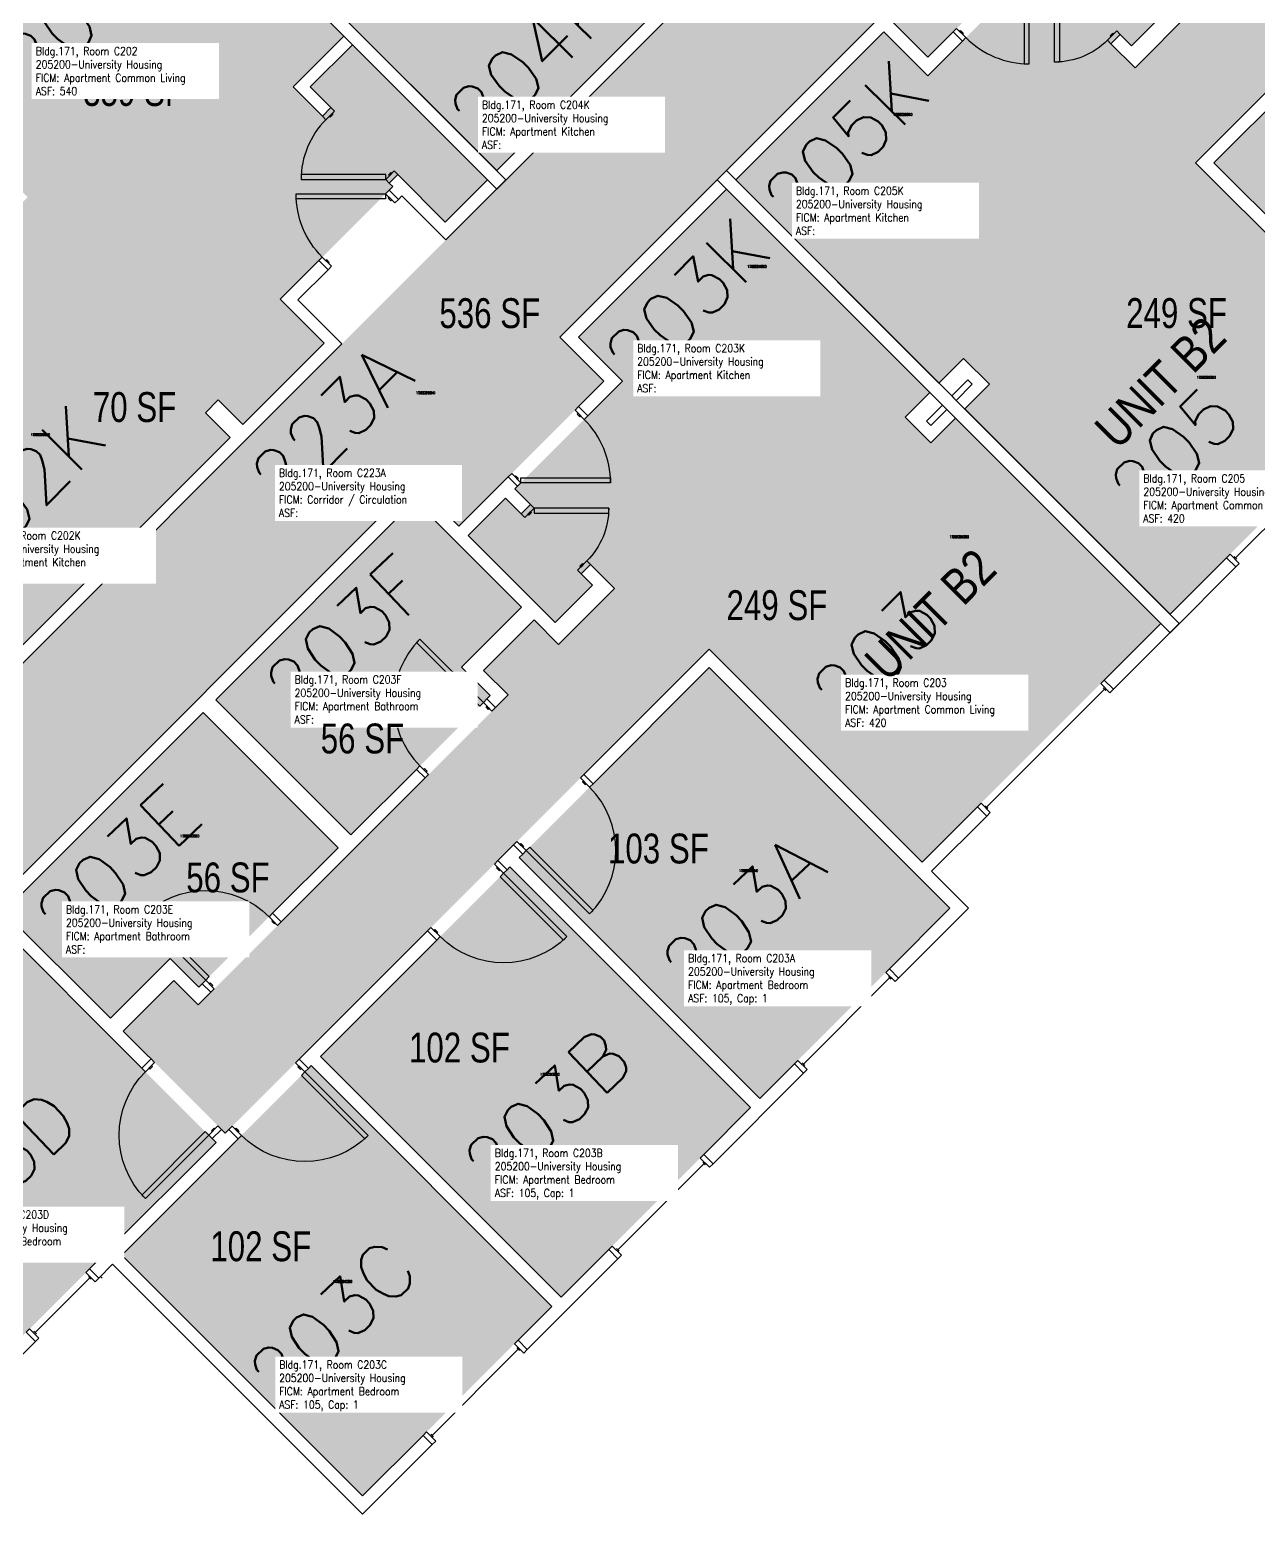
# Model space of a CAD drawing. Header units: inches. Extents: x 56 to 3925, y -1092 to 1472.
# Drawn here: x 675 to 1169, y 138 to 735 of the extents above; entities that cross this region are included whole.
import ezdxf
from ezdxf.enums import TextEntityAlignment as Align

# ---------------------------------------------------------------- set-up
doc = ezdxf.new("R2010")
doc.units = ezdxf.units.IN
doc.header["$LTSCALE"] = 48
doc.header["$MEASUREMENT"] = 0
for name, color, linetype in [('A-DOOR', 2, 'Continuous'), ('A-GLAZ', 1, 'Continuous'), ('A-IDEN-RNUM', 7, 'Continuous'), ('A-IDEN-SNUM', 4, 'Continuous'), ('A-IDEN-VNUM', 4, 'Continuous'), ('A-MISC', 1, 'Continuous'), ('A-WALL', 5, 'Continuous'), ('AREA-TEXT', 3, 'Continuous'), ('Rooms-Category-Color', 7, 'Continuous'), ('Rooms-College-Color', 7, 'Continuous'), ('Rooms-Department-Color', 7, 'Continuous'), ('Rooms-Division-Color', 7, 'Continuous'), ('Rooms-Information', 7, 'Continuous')]:
    doc.layers.add(name, color=color, linetype=linetype)
doc.styles.add('AREA', font='arial.ttf', dxfattribs={"width": 0.75, "height": 12})
doc.styles.add('ROOMSNUMBER', font='txt.shx', dxfattribs={"height": 0.03})
doc.styles.add('ROOMVNUMBER', font='simplex.shx', dxfattribs={"width": 0.85})
doc.styles.get("Standard").update_dxf_attribs({"font": 'ARIALN.TTF'})

msp = doc.modelspace()

# ---------------------------------------------------------------- hatches: boundary and pattern name
h = msp.add_hatch()
h.set_pattern_fill('ANSI31', color=256, style=0)
h.set_pattern_definition([(360, (988.19222, -209.62814), (-3e-14, -0.125), [])])
h.paths.add_polyline_path([(809.66, 437.67), (851.19, 479.2), (844.68, 485.72), (803.15, 444.18)], flags=9)
at = {"layer": 'Rooms-Category-Color', "true_color": 0xadadad}
msp.add_hatch(color=253, dxfattribs=at).paths.add_polyline_path([(569.68, 292.65), (829.92, 552.89), (847.6, 535.21), (905.81, 593.42), (888.13, 611.1), (1018.27, 741.23), (1035.94, 723.55), (1094.16, 781.77), (1076.48, 799.44), (1290.58, 1013.54), (1248.16, 1055.96), (385.23, 193.02), (427.66, 150.59), (448.16, 171.1), (447.71, 171.55), (568.89, 292.74), (569.33, 292.29)])
at = {"layer": 'Rooms-Category-Color', "true_color": 0x728ef3}
for points in [[(1050.78, 582.3), (1110.28, 641.79), (1035.94, 716.13), (1079.17, 759.35), (1085.5, 753.02), (1089.21, 756.73), (1082.88, 763.06), (1097.87, 778.05), (1132.78, 743.14), (1117.79, 728.15), (1113.25, 732.69), (1109.54, 728.98), (1119.21, 719.31), (1141.62, 741.73), (1131.81, 751.54), (1152.14, 771.87), (1161.95, 762.05), (1286.42, 886.53), (1276.61, 896.34), (1296.94, 916.67), (1337.95, 875.66), (1143.5, 681.2), (1229.06, 595.64), (1133.25, 499.83)], [(400.07, 393.15), (674.33, 667.41), (588.77, 752.97), (684.59, 848.79), (801.35, 732.03), (780.95, 711.63), (792.71, 699.87), (796.16, 703.32), (787.85, 711.63), (804.8, 728.58), (859.07, 674.31), (842.12, 657.36), (823.03, 676.45), (819.58, 673), (820.99, 671.59), (775.74, 626.34), (793.42, 608.66), (760.75, 575.99), (750.85, 585.89), (745.72, 580.76), (703.04, 623.45), (623.76, 544.16), (618.63, 549.29), (597.68, 528.34), (607.48, 518.54), (586.89, 497.94), (579.82, 505.01), (454.6, 379.8), (461.67, 372.73), (441.08, 352.13)], [(922.28, 737.52), (830.26, 829.53), (780.67, 779.93), (791.01, 769.59), (781.11, 759.69), (862.78, 678.02)], [(1323.99, 660.87), (1247.62, 584.51), (1150.92, 681.2), (1227.29, 757.57)], [(1018.27, 733.81), (1110.28, 641.79), (1060.68, 592.2), (1050.34, 602.54), (1040.44, 592.64), (958.77, 674.31)], [(895.56, 611.1), (987.57, 519.09), (1037.17, 568.68), (1026.83, 579.03), (1036.73, 588.93), (955.06, 670.6)], [(755.62, 570.86), (659.1, 474.34), (606.52, 526.93), (703.04, 623.45)], [(1047.07, 578.58), (987.57, 519.09), (913.24, 593.42), (870.01, 550.2), (876.34, 543.87), (872.63, 540.16), (866.3, 546.49), (851.31, 531.5), (886.22, 496.58), (901.21, 511.57), (896.67, 516.12), (900.38, 519.83), (910.05, 510.16), (887.64, 487.74), (877.83, 497.55), (857.5, 477.23), (867.31, 467.41), (742.84, 342.94), (733.02, 352.75), (712.7, 332.42), (753.71, 291.41), (948.16, 485.86), (1033.72, 400.3), (1129.53, 496.12)], [(749.92, 465.46), (829.92, 545.46), (872.7, 502.68), (848.66, 478.64), (860.15, 467.15), (804.19, 411.19)], [(968.49, 305.38), (1044.86, 381.74), (948.16, 478.44), (871.79, 402.07)], [(743.1, 350.1), (799.06, 406.06), (744.79, 460.33), (664.79, 380.33), (707.57, 337.55), (731.61, 361.59)], [(888.68, 225.56), (964.78, 301.66), (868.08, 398.36), (791.98, 322.26)], [(577.11, 292.65), (666.03, 203.73), (750, 287.7), (661.08, 376.62)], [(884.96, 221.85), (808.86, 145.75), (712.16, 242.44), (788.27, 318.55)]]:
    msp.add_hatch(color=171, dxfattribs=at).paths.add_polyline_path(points)
at = {"layer": 'Rooms-College-Color', "true_color": 0xadadad}
for points in [[(569.68, 292.65), (829.92, 552.89), (847.6, 535.21), (905.81, 593.42), (888.13, 611.1), (1018.27, 741.23), (1035.94, 723.55), (1094.16, 781.77), (1076.48, 799.44), (1290.58, 1013.54), (1248.16, 1055.96), (385.23, 193.02), (427.66, 150.59), (448.16, 171.1), (447.71, 171.55), (568.89, 292.74), (569.33, 292.29)], [(1050.78, 582.3), (1110.28, 641.79), (1035.94, 716.13), (1079.17, 759.35), (1085.5, 753.02), (1089.21, 756.73), (1082.88, 763.06), (1097.87, 778.05), (1132.78, 743.14), (1117.79, 728.15), (1113.25, 732.69), (1109.54, 728.98), (1119.21, 719.31), (1141.62, 741.73), (1131.81, 751.54), (1152.14, 771.87), (1161.95, 762.05), (1286.42, 886.53), (1276.61, 896.34), (1296.94, 916.67), (1337.95, 875.66), (1143.5, 681.2), (1229.06, 595.64), (1133.25, 499.83)], [(400.07, 393.15), (674.33, 667.41), (588.77, 752.97), (684.59, 848.79), (801.35, 732.03), (780.95, 711.63), (792.71, 699.87), (796.16, 703.32), (787.85, 711.63), (804.8, 728.58), (859.07, 674.31), (842.12, 657.36), (823.03, 676.45), (819.58, 673), (820.99, 671.59), (775.74, 626.34), (793.42, 608.66), (760.75, 575.99), (750.85, 585.89), (745.72, 580.76), (703.04, 623.45), (623.76, 544.16), (618.63, 549.29), (597.68, 528.34), (607.48, 518.54), (586.89, 497.94), (579.82, 505.01), (454.6, 379.8), (461.67, 372.73), (441.08, 352.13)], [(922.28, 737.52), (830.26, 829.53), (780.67, 779.93), (791.01, 769.59), (781.11, 759.69), (862.78, 678.02)], [(1323.99, 660.87), (1247.62, 584.51), (1150.92, 681.2), (1227.29, 757.57)], [(1018.27, 733.81), (1110.28, 641.79), (1060.68, 592.2), (1050.34, 602.54), (1040.44, 592.64), (958.77, 674.31)], [(895.56, 611.1), (987.57, 519.09), (1037.17, 568.68), (1026.83, 579.03), (1036.73, 588.93), (955.06, 670.6)], [(755.62, 570.86), (659.1, 474.34), (606.52, 526.93), (703.04, 623.45)], [(1047.07, 578.58), (987.57, 519.09), (913.24, 593.42), (870.01, 550.2), (876.34, 543.87), (872.63, 540.16), (866.3, 546.49), (851.31, 531.5), (886.22, 496.58), (901.21, 511.57), (896.67, 516.12), (900.38, 519.83), (910.05, 510.16), (887.64, 487.74), (877.83, 497.55), (857.5, 477.23), (867.31, 467.41), (742.84, 342.94), (733.02, 352.75), (712.7, 332.42), (753.71, 291.41), (948.16, 485.86), (1033.72, 400.3), (1129.53, 496.12)], [(749.92, 465.46), (829.92, 545.46), (872.7, 502.68), (848.66, 478.64), (860.15, 467.15), (804.19, 411.19)], [(968.49, 305.38), (1044.86, 381.74), (948.16, 478.44), (871.79, 402.07)], [(743.1, 350.1), (799.06, 406.06), (744.79, 460.33), (664.79, 380.33), (707.57, 337.55), (731.61, 361.59)], [(888.68, 225.56), (964.78, 301.66), (868.08, 398.36), (791.98, 322.26)], [(577.11, 292.65), (666.03, 203.73), (750, 287.7), (661.08, 376.62)], [(884.96, 221.85), (808.86, 145.75), (712.16, 242.44), (788.27, 318.55)]]:
    msp.add_hatch(color=253, dxfattribs=at).paths.add_polyline_path(points)
at = {"layer": 'Rooms-Department-Color', "true_color": 0xacacac}
msp.add_hatch(color=253, dxfattribs=at).paths.add_polyline_path([(569.68, 292.65), (829.92, 552.89), (847.6, 535.21), (905.81, 593.42), (888.13, 611.1), (1018.27, 741.23), (1035.94, 723.55), (1094.16, 781.77), (1076.48, 799.44), (1290.58, 1013.54), (1248.16, 1055.96), (385.23, 193.02), (427.66, 150.59), (448.16, 171.1), (447.71, 171.55), (568.89, 292.74), (569.33, 292.29)])
at = {"layer": 'Rooms-Department-Color', "true_color": 0x604aed}
for points in [[(1050.78, 582.3), (1110.28, 641.79), (1035.94, 716.13), (1079.17, 759.35), (1085.5, 753.02), (1089.21, 756.73), (1082.88, 763.06), (1097.87, 778.05), (1132.78, 743.14), (1117.79, 728.15), (1113.25, 732.69), (1109.54, 728.98), (1119.21, 719.31), (1141.62, 741.73), (1131.81, 751.54), (1152.14, 771.87), (1161.95, 762.05), (1286.42, 886.53), (1276.61, 896.34), (1296.94, 916.67), (1337.95, 875.66), (1143.5, 681.2), (1229.06, 595.64), (1133.25, 499.83)], [(400.07, 393.15), (674.33, 667.41), (588.77, 752.97), (684.59, 848.79), (801.35, 732.03), (780.95, 711.63), (792.71, 699.87), (796.16, 703.32), (787.85, 711.63), (804.8, 728.58), (859.07, 674.31), (842.12, 657.36), (823.03, 676.45), (819.58, 673), (820.99, 671.59), (775.74, 626.34), (793.42, 608.66), (760.75, 575.99), (750.85, 585.89), (745.72, 580.76), (703.04, 623.45), (623.76, 544.16), (618.63, 549.29), (597.68, 528.34), (607.48, 518.54), (586.89, 497.94), (579.82, 505.01), (454.6, 379.8), (461.67, 372.73), (441.08, 352.13)], [(922.28, 737.52), (830.26, 829.53), (780.67, 779.93), (791.01, 769.59), (781.11, 759.69), (862.78, 678.02)], [(1323.99, 660.87), (1247.62, 584.51), (1150.92, 681.2), (1227.29, 757.57)], [(1018.27, 733.81), (1110.28, 641.79), (1060.68, 592.2), (1050.34, 602.54), (1040.44, 592.64), (958.77, 674.31)], [(895.56, 611.1), (987.57, 519.09), (1037.17, 568.68), (1026.83, 579.03), (1036.73, 588.93), (955.06, 670.6)], [(755.62, 570.86), (659.1, 474.34), (606.52, 526.93), (703.04, 623.45)], [(1047.07, 578.58), (987.57, 519.09), (913.24, 593.42), (870.01, 550.2), (876.34, 543.87), (872.63, 540.16), (866.3, 546.49), (851.31, 531.5), (886.22, 496.58), (901.21, 511.57), (896.67, 516.12), (900.38, 519.83), (910.05, 510.16), (887.64, 487.74), (877.83, 497.55), (857.5, 477.23), (867.31, 467.41), (742.84, 342.94), (733.02, 352.75), (712.7, 332.42), (753.71, 291.41), (948.16, 485.86), (1033.72, 400.3), (1129.53, 496.12)], [(749.92, 465.46), (829.92, 545.46), (872.7, 502.68), (848.66, 478.64), (860.15, 467.15), (804.19, 411.19)], [(968.49, 305.38), (1044.86, 381.74), (948.16, 478.44), (871.79, 402.07)], [(743.1, 350.1), (799.06, 406.06), (744.79, 460.33), (664.79, 380.33), (707.57, 337.55), (731.61, 361.59)], [(888.68, 225.56), (964.78, 301.66), (868.08, 398.36), (791.98, 322.26)], [(577.11, 292.65), (666.03, 203.73), (750, 287.7), (661.08, 376.62)], [(884.96, 221.85), (808.86, 145.75), (712.16, 242.44), (788.27, 318.55)]]:
    msp.add_hatch(color=173, dxfattribs=at).paths.add_polyline_path(points)
at = {"layer": 'Rooms-Division-Color', "true_color": 0xadadad}
msp.add_hatch(color=253, dxfattribs=at).paths.add_polyline_path([(569.68, 292.65), (829.92, 552.89), (847.6, 535.21), (905.81, 593.42), (888.13, 611.1), (1018.27, 741.23), (1035.94, 723.55), (1094.16, 781.77), (1076.48, 799.44), (1290.58, 1013.54), (1248.16, 1055.96), (385.23, 193.02), (427.66, 150.59), (448.16, 171.1), (447.71, 171.55), (568.89, 292.74), (569.33, 292.29)])
at = {"layer": 'Rooms-Division-Color', "true_color": 0x604aed}
for points in [[(1050.78, 582.3), (1110.28, 641.79), (1035.94, 716.13), (1079.17, 759.35), (1085.5, 753.02), (1089.21, 756.73), (1082.88, 763.06), (1097.87, 778.05), (1132.78, 743.14), (1117.79, 728.15), (1113.25, 732.69), (1109.54, 728.98), (1119.21, 719.31), (1141.62, 741.73), (1131.81, 751.54), (1152.14, 771.87), (1161.95, 762.05), (1286.42, 886.53), (1276.61, 896.34), (1296.94, 916.67), (1337.95, 875.66), (1143.5, 681.2), (1229.06, 595.64), (1133.25, 499.83)], [(400.07, 393.15), (674.33, 667.41), (588.77, 752.97), (684.59, 848.79), (801.35, 732.03), (780.95, 711.63), (792.71, 699.87), (796.16, 703.32), (787.85, 711.63), (804.8, 728.58), (859.07, 674.31), (842.12, 657.36), (823.03, 676.45), (819.58, 673), (820.99, 671.59), (775.74, 626.34), (793.42, 608.66), (760.75, 575.99), (750.85, 585.89), (745.72, 580.76), (703.04, 623.45), (623.76, 544.16), (618.63, 549.29), (597.68, 528.34), (607.48, 518.54), (586.89, 497.94), (579.82, 505.01), (454.6, 379.8), (461.67, 372.73), (441.08, 352.13)], [(922.28, 737.52), (830.26, 829.53), (780.67, 779.93), (791.01, 769.59), (781.11, 759.69), (862.78, 678.02)], [(1323.99, 660.87), (1247.62, 584.51), (1150.92, 681.2), (1227.29, 757.57)], [(1018.27, 733.81), (1110.28, 641.79), (1060.68, 592.2), (1050.34, 602.54), (1040.44, 592.64), (958.77, 674.31)], [(895.56, 611.1), (987.57, 519.09), (1037.17, 568.68), (1026.83, 579.03), (1036.73, 588.93), (955.06, 670.6)], [(755.62, 570.86), (659.1, 474.34), (606.52, 526.93), (703.04, 623.45)], [(1047.07, 578.58), (987.57, 519.09), (913.24, 593.42), (870.01, 550.2), (876.34, 543.87), (872.63, 540.16), (866.3, 546.49), (851.31, 531.5), (886.22, 496.58), (901.21, 511.57), (896.67, 516.12), (900.38, 519.83), (910.05, 510.16), (887.64, 487.74), (877.83, 497.55), (857.5, 477.23), (867.31, 467.41), (742.84, 342.94), (733.02, 352.75), (712.7, 332.42), (753.71, 291.41), (948.16, 485.86), (1033.72, 400.3), (1129.53, 496.12)], [(749.92, 465.46), (829.92, 545.46), (872.7, 502.68), (848.66, 478.64), (860.15, 467.15), (804.19, 411.19)], [(968.49, 305.38), (1044.86, 381.74), (948.16, 478.44), (871.79, 402.07)], [(743.1, 350.1), (799.06, 406.06), (744.79, 460.33), (664.79, 380.33), (707.57, 337.55), (731.61, 361.59)], [(888.68, 225.56), (964.78, 301.66), (868.08, 398.36), (791.98, 322.26)], [(577.11, 292.65), (666.03, 203.73), (750, 287.7), (661.08, 376.62)], [(884.96, 221.85), (808.86, 145.75), (712.16, 242.44), (788.27, 318.55)]]:
    msp.add_hatch(color=173, dxfattribs=at).paths.add_polyline_path(points)

# ---------------------------------------------------------------- linework, layer by layer
at = {"layer": 'A-DOOR'}
for points in [[(1076.7, 756.88), (1074.7, 756.88), (1074.7, 720.88), (1076.7, 720.88)], [(1086.91, 751.61), (1088.91, 751.61), (1088.91, 721.61), (1086.91, 721.61)], [(1047.53, 735.14), (1046.12, 733.73), (1049.83, 730.01), (1051.24, 731.43)], [(1048.77, 733.9), (1049.12, 734.26), (1050.18, 733.2), (1049.83, 732.84)], [(1111.83, 734.11), (1113.25, 732.69), (1109.54, 728.98), (1108.12, 730.39)], [(1110.6, 732.87), (1110.24, 733.22), (1109.18, 732.16), (1109.54, 731.81)], [(797.57, 701.91), (796.16, 703.32), (792.71, 699.87), (794.12, 698.46)], [(796.6, 700.94), (796.95, 700.58), (795.89, 699.52), (795.54, 699.87)], [(818.16, 674.42), (818.16, 676.42), (784.16, 676.42), (784.16, 674.42)], [(821.61, 677.87), (823.03, 676.45), (819.58, 673), (818.16, 674.42)], [(820.64, 676.89), (820.29, 677.25), (819.23, 676.19), (819.58, 675.83)], [(818.15, 668.74), (818.15, 666.74), (782.15, 666.74), (782.15, 668.74)], [(821.86, 665.03), (823.27, 666.45), (819.56, 670.16), (818.15, 668.74)], [(820.62, 666.27), (820.27, 665.91), (819.21, 666.98), (819.56, 667.33)], [(796.4, 639.58), (794.99, 638.16), (791.28, 641.87), (792.69, 643.29)], [(795.16, 640.81), (795.52, 641.17), (794.46, 642.23), (794.1, 641.87)], [(894.22, 581.83), (895.64, 583.25), (899.35, 579.53), (897.94, 578.12)], [(895.46, 580.59), (895.11, 580.24), (896.17, 579.18), (896.52, 579.53)], [(868.77, 556.38), (867.35, 554.96), (871.07, 551.25), (872.48, 552.66)], [(870, 555.14), (870.36, 555.49), (871.42, 554.43), (871.07, 554.08)], [(872.48, 552.66), (872.48, 554.66), (908.48, 554.66), (908.48, 552.66)], [(874.04, 538.74), (872.63, 540.16), (876.34, 543.87), (877.76, 542.46)], [(875.28, 539.98), (875.64, 539.63), (876.7, 540.69), (876.34, 541.04)], [(877.76, 542.46), (877.76, 540.46), (907.76, 540.46), (907.76, 542.46)], [(895.26, 517.53), (896.67, 516.12), (900.38, 519.83), (898.97, 521.24)], [(896.49, 518.77), (896.14, 519.12), (897.2, 520.18), (897.56, 519.83)], [(857.4, 464.4), (855.98, 462.98), (830.53, 488.44), (831.94, 489.85)], [(860.85, 460.95), (862.26, 462.36), (858.81, 465.81), (857.4, 464.4)], [(859.87, 461.92), (859.52, 461.57), (858.46, 462.63), (858.81, 462.98)], [(835.39, 435.49), (833.98, 434.08), (830.53, 437.53), (831.94, 438.94)], [(834.42, 436.47), (834.77, 436.82), (833.71, 437.88), (833.36, 437.53)], [(896.37, 434.07), (897.78, 435.48), (901.49, 431.77), (900.08, 430.36)], [(897.6, 432.83), (897.25, 432.48), (898.31, 431.42), (898.66, 431.77)], [(870.91, 408.61), (869.5, 407.2), (873.21, 403.49), (874.62, 404.9)], [(872.15, 407.38), (872.5, 407.73), (873.56, 406.67), (873.21, 406.31)], [(874.62, 404.9), (876.04, 406.31), (901.49, 380.86), (900.08, 379.44)], [(861.81, 399.51), (863.22, 400.92), (866.93, 397.21), (865.52, 395.8)], [(863.04, 398.27), (862.69, 397.92), (863.75, 396.86), (864.1, 397.21)], [(865.52, 395.8), (864.1, 394.38), (889.56, 368.93), (890.97, 370.34)], [(745.85, 352.85), (747.27, 354.27), (721.81, 379.72), (720.4, 378.31)], [(774.76, 374.86), (776.17, 376.27), (772.72, 379.72), (771.31, 378.31)], [(773.78, 375.83), (773.43, 375.48), (772.37, 376.54), (772.72, 376.89)], [(836.35, 374.05), (834.94, 372.64), (838.65, 368.93), (840.06, 370.34)], [(837.59, 372.82), (837.94, 373.17), (839, 372.11), (838.65, 371.76)], [(749.3, 349.4), (747.89, 347.99), (744.44, 351.44), (745.85, 352.85)], [(748.33, 350.38), (748.68, 350.73), (747.62, 351.79), (747.27, 351.44)], [(725.34, 319.78), (723.92, 321.2), (720.21, 317.48), (721.62, 316.07)], [(724.1, 318.54), (724.45, 318.19), (723.39, 317.13), (723.04, 317.48)], [(781.99, 319.69), (783.41, 321.11), (787.12, 317.4), (785.7, 315.98)], [(783.23, 318.46), (782.88, 318.1), (783.94, 317.04), (784.29, 317.4)], [(785.7, 315.98), (784.29, 314.57), (809.75, 289.11), (811.16, 290.53)], [(750.79, 294.33), (752.21, 292.91), (748.49, 289.2), (747.08, 290.61)], [(749.55, 293.09), (749.2, 293.44), (748.14, 292.38), (748.49, 292.03)], [(756.54, 294.24), (755.12, 292.82), (758.83, 289.11), (760.25, 290.53)], [(757.77, 293), (758.13, 293.35), (759.19, 292.29), (758.83, 291.94)], [(747.08, 290.61), (745.67, 292.03), (720.21, 266.57), (721.62, 265.16)]]:
    msp.add_lwpolyline(points, close=True, dxfattribs=at)
for centre, radius, start, end in [((1076.7, 756.88), 36, 225, 270), ((818.16, 674.42), 34, 135, 180), ((872.48, 552.66), 36, 360, 45), ((857.4, 464.4), 36, 135, 225), ((874.62, 404.9), 36, 315, 45)]:
    msp.add_arc(centre, radius, start, end, dxfattribs=at)
at = {"layer": 'A-DOOR', "extrusion": (0, 0, -1)}
for centre, radius, start, end in [((-1086.91, 751.61), 30, 225, 270), ((-818.15, 668.74), 36, 315, 0), ((-877.76, 542.46), 30, 180, 225), ((-745.85, 352.85), 36, 45, 135), ((-865.52, 395.8), 36, 225, 315), ((-747.08, 290.61), 36, 315, 45), ((-785.7, 315.98), 36, 225, 315)]:
    msp.add_arc(centre, radius, start, end, dxfattribs=at)
at = {"layer": 'A-GLAZ'}
for p, q in [((1159.58, 522.45), (1206.96, 569.83)), ((1159.05, 522.98), (1160.11, 521.92)), ((1106.91, 469.78), (1059.54, 422.41)), ((1106.38, 470.31), (1107.44, 469.25)), ((1059.01, 422.94), (1060.07, 421.88)), ((1020.62, 353.79), (985.97, 319.14)), ((1020.09, 354.32), (1021.15, 353.26)), ((985.44, 319.67), (986.5, 318.61)), ((946.04, 279.21), (911.39, 244.56)), ((945.51, 279.74), (946.57, 278.68)), ((910.86, 245.09), (911.92, 244.03)), ((699.26, 233.26), (677.34, 211.33)), ((698.73, 233.79), (699.8, 232.72)), ((703.6, 233.87), (704.3, 233.17)), ((676.81, 211.87), (677.87, 210.8)), ((871.42, 204.59), (836.77, 169.95)), ((870.89, 205.12), (871.95, 204.06)), ((836.24, 170.48), (837.3, 169.42))]:
    msp.add_line(p, q, dxfattribs=at)
for points in [[(1161.08, 520.24), (1159.67, 518.83), (1155.96, 522.54), (1157.37, 523.95)], [(1109.12, 468.28), (1110.54, 469.7), (1106.83, 473.41), (1105.41, 471.99)], [(1061.04, 420.2), (1059.63, 418.78), (1055.91, 422.5), (1057.33, 423.91)], [(1022.83, 352.29), (1024.24, 353.7), (1020.53, 357.41), (1019.12, 356)], [(987.47, 316.93), (986.06, 315.52), (982.35, 319.23), (983.76, 320.65)], [(948.25, 277.71), (949.66, 279.12), (945.95, 282.84), (944.54, 281.42)], [(912.89, 242.35), (911.48, 240.94), (907.77, 244.65), (909.18, 246.07)], [(701.47, 231.75), (702.89, 233.17), (699.18, 236.88), (697.76, 235.46)], [(678.85, 209.13), (677.43, 207.71), (673.72, 211.42), (675.13, 212.84)], [(873.63, 203.09), (875.05, 204.51), (871.33, 208.22), (869.92, 206.8)], [(838.28, 167.74), (836.86, 166.32), (833.15, 170.03), (834.56, 171.45)]]:
    msp.add_lwpolyline(points, close=True, dxfattribs=at)
at = {"layer": 'A-WALL'}
for p, q in [((866.49, 674.31), (684.59, 856.21)), ((862.78, 670.6), (680.88, 852.5)), ((684.59, 848.79), (801.35, 732.03)), ((781.11, 759.69), (862.78, 678.02)), ((1018.27, 741.23), (951.34, 674.31)), ((1035.94, 723.55), (1018.27, 741.23)), ((1132.78, 743.14), (1117.79, 728.15)), ((1119.21, 719.31), (1141.62, 741.73)), ((929.7, 737.52), (862.78, 670.6)), ((862.78, 678.02), (922.28, 737.52)), ((958.77, 674.31), (1018.27, 733.81)), ((1018.27, 733.81), (1035.94, 716.13)), ((1046.12, 733.73), (1035.94, 723.55)), ((1049.83, 730.01), (1046.12, 733.73)), ((801.35, 732.03), (780.95, 711.63)), ((787.85, 711.63), (804.8, 728.58)), ((804.8, 728.58), (859.07, 674.31)), ((1035.94, 716.13), (1049.83, 730.01)), ((1113.25, 732.69), (1109.54, 728.98)), ((1109.54, 728.98), (1119.21, 719.31)), ((1117.79, 728.15), (1113.25, 732.69)), ((1193.88, 731.58), (1143.5, 681.2)), ((1150.92, 681.2), (1197.59, 727.87)), ((780.95, 711.63), (792.71, 699.87)), ((796.16, 703.32), (787.85, 711.63)), ((792.71, 699.87), (796.16, 703.32)), ((1143.5, 681.2), (1229.06, 595.64)), ((1247.62, 584.51), (1150.92, 681.2)), ((823.03, 676.45), (819.58, 673)), ((842.12, 657.36), (823.03, 676.45)), ((859.07, 674.31), (842.12, 657.36)), ((842.38, 650.2), (866.49, 674.31)), ((888.13, 611.1), (955.06, 678.02)), ((951.34, 674.31), (1133.25, 492.41)), ((955.06, 678.02), (1136.96, 496.12)), ((1040.44, 592.64), (958.77, 674.31)), ((820.99, 671.59), (819.56, 670.16)), ((819.56, 670.16), (823.27, 666.45)), ((819.58, 673), (820.99, 671.59)), ((823.27, 666.45), (824.71, 667.88)), ((824.71, 667.88), (842.38, 650.2)), ((955.06, 670.6), (895.56, 611.1)), ((1036.73, 588.93), (955.06, 670.6)), ((791.28, 641.87), (775.74, 626.34)), ((782.9, 626.07), (794.99, 638.16)), ((794.99, 638.16), (791.28, 641.87)), ((775.74, 626.34), (793.42, 608.66)), ((800.58, 608.39), (782.9, 626.07)), ((492.25, 300.07), (800.58, 608.39)), ((793.42, 608.66), (760.75, 575.99)), ((905.81, 593.42), (888.13, 611.1)), ((895.56, 611.1), (913.24, 593.42)), ((1050.34, 602.54), (1040.44, 592.64)), ((1060.68, 592.2), (1050.34, 602.54)), ((895.64, 583.25), (905.81, 593.42)), ((913.24, 593.42), (899.35, 579.53)), ((1045.57, 587.51), (1052.02, 593.96)), ((1053.79, 592.2), (1047.33, 585.74)), ((1050.78, 582.3), (1060.68, 592.2)), ((1052.02, 593.96), (1053.79, 592.2)), ((750.85, 585.89), (745.72, 580.76)), ((760.75, 575.99), (750.85, 585.89)), ((1026.83, 579.03), (1036.73, 588.93)), ((1047.33, 585.74), (1045.57, 587.51)), ((745.72, 580.76), (755.62, 570.86)), ((899.35, 579.53), (895.64, 583.25)), ((1037.17, 568.68), (1026.83, 579.03)), ((1041.85, 583.8), (1035.4, 577.35)), ((1037.17, 575.58), (1043.62, 582.03)), ((1047.07, 578.58), (1037.17, 568.68)), ((1043.62, 582.03), (1041.85, 583.8)), ((1129.53, 496.12), (1047.07, 578.58)), ((1133.25, 499.83), (1050.78, 582.3)), ((1035.4, 577.35), (1037.17, 575.58)), ((755.62, 570.86), (659.1, 474.34)), ((847.6, 535.21), (867.35, 554.96)), ((867.35, 554.96), (871.07, 551.25)), ((660.63, 383.6), (829.92, 552.89)), ((829.92, 552.89), (847.6, 535.21)), ((871.07, 551.25), (870.01, 550.2)), ((870.01, 550.2), (876.34, 543.87)), ((829.92, 545.46), (749.92, 465.46)), ((872.7, 502.68), (829.92, 545.46)), ((866.3, 546.49), (851.31, 531.5)), ((872.63, 540.16), (866.3, 546.49)), ((876.34, 543.87), (872.63, 540.16)), ((851.31, 531.5), (886.22, 496.58)), ((896.67, 516.12), (900.38, 519.83)), ((900.38, 519.83), (910.05, 510.16)), ((1155.96, 522.54), (1133.25, 499.83)), ((1133.25, 492.41), (1159.67, 518.83)), ((1159.67, 518.83), (1155.96, 522.54)), ((901.21, 511.57), (896.67, 516.12)), ((886.22, 496.58), (901.21, 511.57)), ((910.05, 510.16), (887.64, 487.74)), ((848.66, 478.64), (872.7, 502.68)), ((877.83, 497.55), (857.5, 477.23)), ((887.64, 487.74), (877.83, 497.55)), ((1106.83, 473.41), (1129.53, 496.12)), ((1136.96, 496.12), (1110.54, 469.7)), ((897.78, 435.48), (948.16, 485.86)), ((948.16, 485.86), (1033.72, 400.3)), ((860.15, 467.15), (848.66, 478.64)), ((857.5, 477.23), (867.31, 467.41)), ((948.16, 478.44), (901.49, 431.77)), ((1044.86, 381.74), (948.16, 478.44)), ((1110.54, 469.7), (1106.83, 473.41)), ((749.92, 465.46), (804.19, 411.19)), ((858.81, 465.81), (860.15, 467.15)), ((862.26, 462.36), (858.81, 465.81)), ((867.31, 467.41), (862.26, 462.36)), ((744.79, 460.33), (664.79, 380.33)), ((799.06, 406.06), (744.79, 460.33)), ((804.19, 411.19), (830.53, 437.53)), ((830.53, 437.53), (833.98, 434.08)), ((901.49, 431.77), (897.78, 435.48)), ((833.98, 434.08), (776.17, 376.27)), ((1033.72, 400.3), (1055.91, 422.5)), ((1059.63, 418.78), (1037.43, 396.59)), ((1055.91, 422.5), (1059.63, 418.78)), ((772.72, 379.72), (799.06, 406.06)), ((863.22, 400.92), (869.5, 407.2)), ((869.5, 407.2), (873.21, 403.49)), ((866.93, 397.21), (863.22, 400.92)), ((873.21, 403.49), (871.79, 402.07)), ((871.79, 402.07), (968.49, 305.38)), ((868.08, 398.36), (866.93, 397.21)), ((964.78, 301.66), (868.08, 398.36)), ((1037.43, 396.59), (1052.28, 381.74)), ((1020.53, 357.41), (1044.86, 381.74)), ((1052.28, 381.74), (1024.24, 353.7)), ((718.35, 319.34), (661.08, 376.62)), ((664.79, 380.33), (707.57, 337.55)), ((776.17, 376.27), (772.72, 379.72)), ((783.41, 321.11), (834.94, 372.64)), ((834.94, 372.64), (838.65, 368.93)), ((838.65, 368.93), (791.98, 322.26)), ((707.57, 337.55), (731.61, 361.59)), ((731.61, 361.59), (743.1, 350.1)), ((733.02, 352.75), (712.7, 332.42)), ((742.84, 342.94), (733.02, 352.75)), ((1024.24, 353.7), (1020.53, 357.41)), ((747.89, 347.99), (742.84, 342.94)), ((743.1, 350.1), (744.44, 351.44)), ((744.44, 351.44), (747.89, 347.99)), ((712.7, 332.42), (722.06, 323.05)), ((722.06, 323.05), (723.92, 321.2)), ((791.98, 322.26), (888.68, 225.56)), ((720.21, 317.48), (718.35, 319.34)), ((723.92, 321.2), (720.21, 317.48)), ((787.12, 317.4), (783.41, 321.11)), ((788.27, 318.55), (787.12, 317.4)), ((884.96, 221.85), (788.27, 318.55)), ((968.49, 305.38), (982.35, 319.23)), ((982.35, 319.23), (986.06, 315.52)), ((986.06, 315.52), (949.66, 279.12)), ((945.95, 282.84), (964.78, 301.66)), ((748.49, 289.2), (752.21, 292.91)), ((752.21, 292.91), (753.71, 291.41)), ((753.71, 291.41), (755.12, 292.82)), ((755.12, 292.82), (758.83, 289.11)), ((705.18, 242.88), (750, 287.7)), ((758.83, 289.11), (712.16, 242.44)), ((750, 287.7), (748.49, 289.2)), ((949.66, 279.12), (945.95, 282.84)), ((888.68, 225.56), (907.77, 244.65)), ((907.77, 244.65), (911.48, 240.94)), ((699.18, 236.88), (705.18, 242.88)), ((708.45, 238.73), (702.89, 233.17)), ((808.86, 138.32), (708.45, 238.73)), ((712.16, 242.44), (808.86, 145.75)), ((911.48, 240.94), (875.05, 204.51)), ((702.89, 233.17), (699.18, 236.88)), ((871.33, 208.22), (884.96, 221.85)), ((673.72, 211.42), (677.43, 207.71)), ((677.43, 207.71), (666.03, 196.3)), ((875.05, 204.51), (871.33, 208.22)), ((808.86, 145.75), (833.15, 170.03)), ((833.15, 170.03), (836.86, 166.32)), ((836.86, 166.32), (808.86, 138.32))]:
    msp.add_line(p, q, dxfattribs=at)

# ---------------------------------------------------------------- texts
at = {"layer": 'A-IDEN-RNUM', "style": 'ROOMSNUMBER', "width": 0.85}
for s, p in [('0205-K0', (1025.91, 700.06)), ('0203-K0', (967.32, 639)), ('0205-00', (1147.83, 594.47)), ('0223-A0', (834.17, 588.27)), ('0202-K0', (679.41, 571.48)), ('0203-00', (1048.61, 530.43)), ('0203-F0', (802.82, 473.6)), ('0203-E0', (739.45, 410.29)), ('0203-A0', (963.92, 396.35)), ('0203-B0', (884.12, 314.53)), ('0203-C0', (800.85, 231.33))]:
    msp.add_text(s, height=1, dxfattribs=at).set_placement(p, align=Align.CENTER)
at = {"layer": 'A-IDEN-SNUM', "style": 'ROOMSNUMBER', "width": 0.85}
for s, p in [('1710C205K0', (1025.91, 700.06)), ('1710C203K0', (967.32, 639)), ('1710C20500', (1147.83, 594.47)), ('1710C223A0', (834.17, 588.27)), ('1710C202K0', (679.41, 571.48)), ('1710C20300', (1048.61, 530.43)), ('1710C203F0', (802.82, 473.6)), ('1710C203E0', (739.45, 410.29)), ('1710C203A0', (963.92, 396.35)), ('1710C203B0', (884.12, 314.53)), ('1710C203C0', (800.85, 231.33))]:
    msp.add_text(s, height=1, dxfattribs=at).set_placement(p, align=Align.CENTER)
at = {"layer": 'A-IDEN-VNUM', "style": 'ROOMVNUMBER'}
for s, rotation, p in [('202', 45, (690.09, 736.76)), ('204K', 45.27802, (876.71, 722.87)), ('205K', 45.27802, (1002.86, 688.32)), ('203K', 45.27802, (939.1, 625.06)), ('223A', 45, (796.09, 575.68)), ('205', 45, (1135.04, 565.12)), ('202K', 45.27802, (672.21, 549.83)), ('203F', 43.54065, (802.17, 491.03)), ('203', 45, (1015.22, 483.08)), ('203E', 43.54065, (710.31, 398.7)), ('203A', 43.54065, (961.41, 379.12)), ('203B', 43.54065, (882.99, 300.16)), ('203D', 43.54065, (660.6, 275.41)), ('203C', 43.54065, (796.75, 215.52))]:
    msp.add_text(s, height=22.5, rotation=rotation, dxfattribs=at).set_placement(p, align=Align.MIDDLE_CENTER)
at = {"layer": 'A-MISC'}
for p in [(1134.45, 587.83), (1042.06, 494.58)]:
    msp.add_text('UNIT B2', height=14.4, rotation=45, dxfattribs=at).set_placement(p, align=Align.CENTER)
at = {"layer": 'AREA-TEXT', "style": 'AREA', "width": 0.75}
for s, p in [('359 SF', (716.92, 710)), ('75 SF', (1034.52, 663)), ('536 SF', (859.99, 620.77)), ('249 SF', (1135.89, 620.8)), ('75 SF', (966.36, 594.84)), ('70 SF', (717.27, 583.06)), ('249 SF', (975.34, 503.48)), ('56 SF', (808.83, 449.93)), ('103 SF', (927.73, 405.74)), ('56 SF', (754.81, 394.12)), ('102 SF', (847.78, 325.8)), ('102 SF', (767.97, 245.98))]:
    msp.add_text(s, height=12, dxfattribs=at).set_placement(p, align=Align.MIDDLE_CENTER)

# ---------------------------------------------------------------- next in the draw order: texts
at = {"layer": 'Rooms-Information', "char_height": 3.2143, "width": 72, "attachment_point": 7, "style": 'ROOMVNUMBER', "bg_fill": 3, "box_fill_scale": 1.5, "bg_fill_color": 256, "bg_fill_true_color": 13158600, "bg_fill_transparency": 0}
for s, insert in [('Bldg.171, Room C202^M^J205200-University Housing^M^JFICM: Apartment Common Living^M^JASF: 540', (677.59, 708.35)), ('Bldg.171, Room C204K^M^J205200-University Housing^M^JFICM: Apartment Kitchen^M^JASF: ', (856.81, 686.78)), ('Bldg.171, Room C205K^M^J205200-University Housing^M^JFICM: Apartment Kitchen^M^JASF: ', (982.96, 652.24)), ('Bldg.171, Room C203K^M^J205200-University Housing^M^JFICM: Apartment Kitchen^M^JASF: ', (919.2, 588.98)), ('Bldg.171, Room C223A^M^J205200-University Housing^M^JFICM: Corridor / Circulation^M^JASF: ', (775.26, 538.94)), ('Bldg.171, Room C205^M^J205200-University Housing^M^JFICM: Apartment Common Living^M^JASF: 420', (1122.54, 536.71)), ('Bldg.171, Room C202K^M^J205200-University Housing^M^JFICM: Apartment Kitchen^M^JASF: ', (652.31, 513.75)), ('Bldg.171, Room C203F^M^J205200-University Housing^M^JFICM: Apartment Bathroom^M^JASF: ', (781.57, 455.94)), ('Bldg.171, Room C203^M^J205200-University Housing^M^JFICM: Apartment Common Living^M^JASF: 420', (1002.72, 454.67)), ('Bldg.171, Room C203E^M^J205200-University Housing^M^JFICM: Apartment Bathroom^M^JASF: ', (689.72, 363.61)), ('Bldg.171, Room C203A^M^J205200-University Housing^M^JFICM: Apartment Bedroom^M^JASF: 105, Cap: 1', (939.65, 342.92)), ('Bldg.171, Room C203B^M^J205200-University Housing^M^JFICM: Apartment Bedroom^M^JASF: 105, Cap: 1', (862, 264.7)), ('Bldg.171, Room C203D^M^J205200-University Housing^M^JFICM: Apartment Bedroom^M^JASF: 105, Cap: 1', (639.61, 239.95)), ('Bldg.171, Room C203C^M^J205200-University Housing^M^JFICM: Apartment Bedroom^M^JASF: 105, Cap: 1', (775.37, 179.69))]:
    msp.add_mtext(s, dxfattribs=dict(at, insert=insert))

doc.saveas('drawing.dxf')
